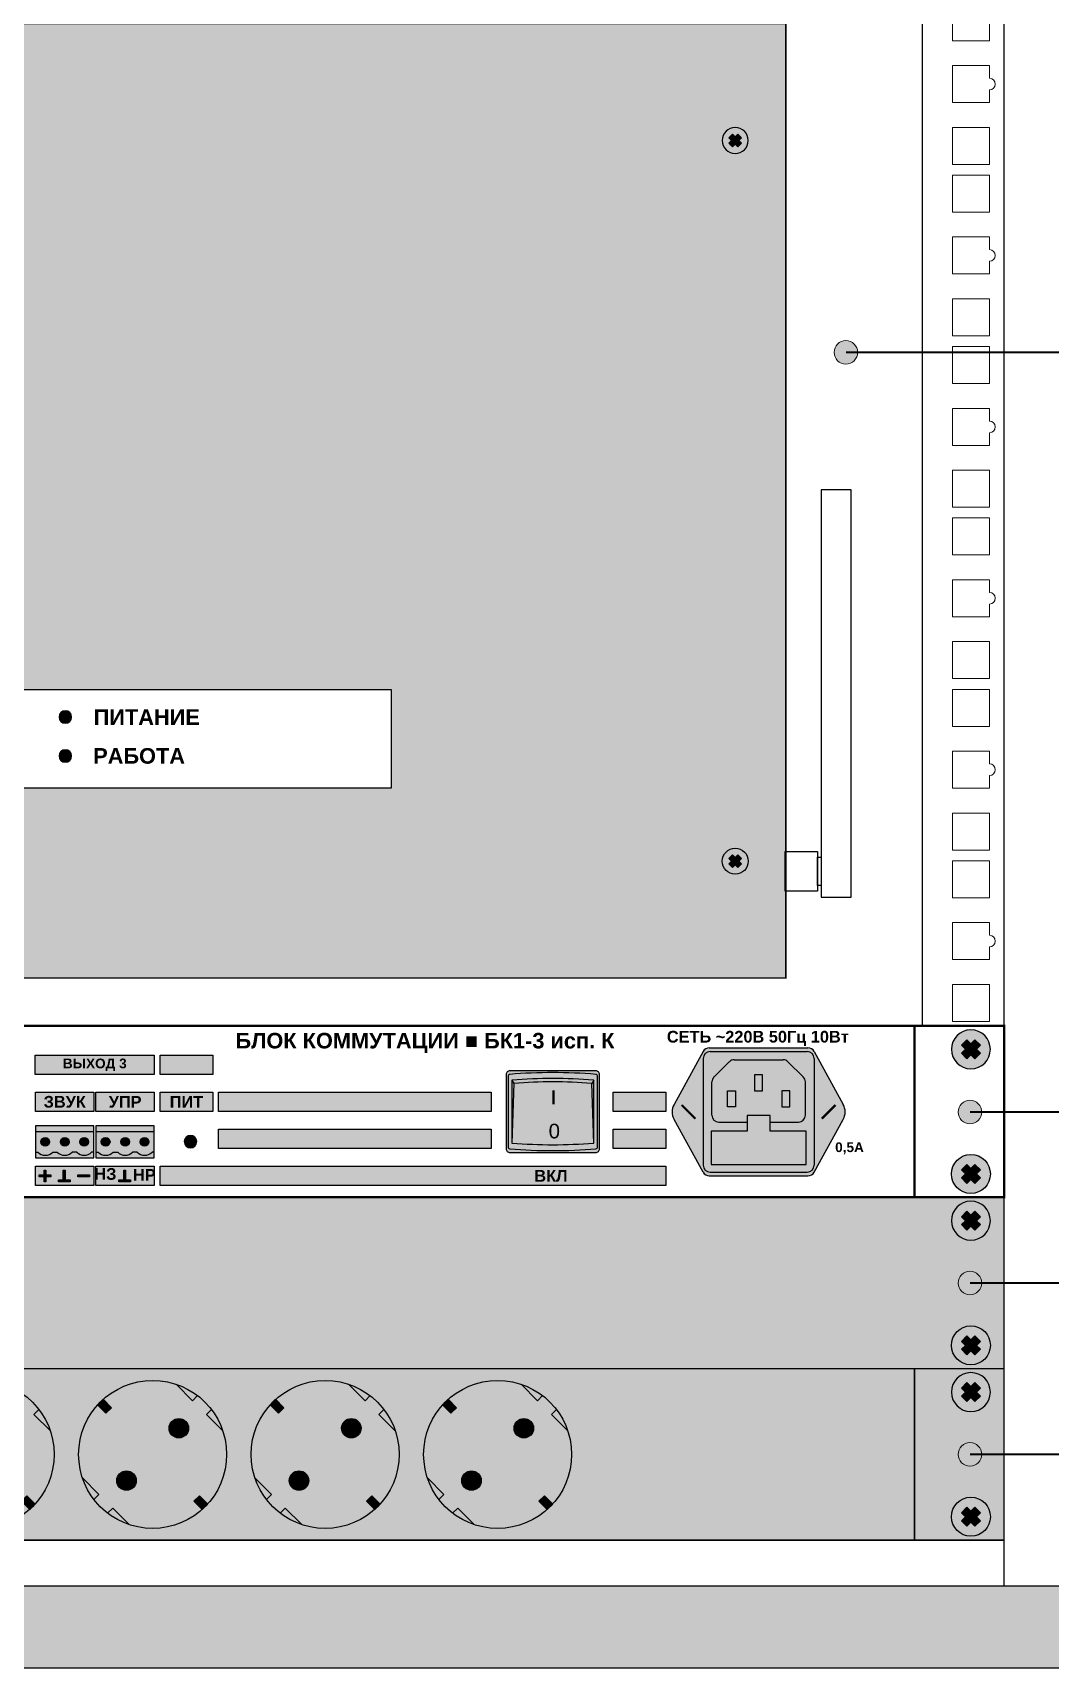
# Model space of a CAD drawing. Header units: millimetres. Extents: x -87434 to 499450, y -468665 to 122144.
# Drawn here: x 126591 to 130946, y 66302 to 73300 of the extents above; entities that cross this region are included whole.
import ezdxf

# ---------------------------------------------------------------- set-up
doc = ezdxf.new("R2010")
doc.units = ezdxf.units.MM
doc.layers.add('Выноски', color=5, linetype='Continuous', lineweight=15)
doc.layers.add('ДЕТАЛИ', color=5, linetype='Continuous')
doc.styles.add('Arial', font='arial.ttf', dxfattribs={"height": 9.8})

# ---------------------------------------------------------------- blocks, each defined once
blk = doc.blocks.new('A$C2DED7FAF')
at = {"lineweight": 25}
h = blk.add_hatch(color=251, dxfattribs=at)
h.set_gradient(color1=(139, 142, 133), color2=(120, 125, 115), tint=0.46, name='INVHEMISPHERICAL')
h.paths.add_polyline_path([(0, 765.24), (558.09, 765.24), (558.09, 0), (0, 0)])
h.paths.add_polyline_path([(21.05, 744.19), (537.04, 744.19), (537.04, 21.05), (21.05, 21.05)], flags=16)
at = {"lineweight": 30}
for points in [[(0, 765.24), (558.09, 765.24), (558.09, 0), (0, 0)], [(21.05, 744.19), (537.04, 744.19), (537.04, 21.05), (21.05, 21.05)]]:
    blk.add_lwpolyline(points, close=True, dxfattribs=at)
blk = doc.blocks.new('*U1259')
at = {"true_color": 0xc7c7c7}
h = blk.add_hatch(color=9, dxfattribs=at)
h.set_gradient(color1=(93, 101, 98), color2=(179, 179, 179), tint=0.43, name='SPHERICAL')
h.paths.add_polyline_path([(10, 5, 1), (0, 5, 1)])
h.paths.add_polyline_path([(3.98, 2.56), (2.56, 3.98), (3.59, 5), (2.56, 6.02), (3.98, 7.44), (5, 6.41), (6.02, 7.44), (7.44, 6.02), (6.41, 5), (7.44, 3.98), (6.02, 2.56), (5, 3.59)], flags=16)
h = blk.add_hatch(color=250)
h.set_gradient(color1=(39, 42, 41), color2=(103, 113, 116), tint=0.43, name='SPHERICAL')
h.paths.add_polyline_path([(5, 6.41), (3.98, 7.44), (2.56, 6.02), (3.59, 5), (2.56, 3.98), (3.98, 2.56), (5, 3.59), (6.02, 2.56), (7.44, 3.98), (6.41, 5), (7.44, 6.02), (6.02, 7.44)])
at = {"color": 49, "lineweight": 25, "true_color": 0x474747}
blk.add_lwpolyline([(6.41, 5), (7.44, 6.02), (6.02, 7.44), (5, 6.41), (3.98, 7.44), (2.56, 6.02), (3.59, 5), (2.56, 3.98), (3.98, 2.56), (5, 3.59), (6.02, 2.56), (7.44, 3.98), (6.41, 5)], dxfattribs=at)
blk.add_circle((5, 5), 5, dxfattribs=at)
blk = doc.blocks.new('*U1260')
at = {"lineweight": 25}
h = blk.add_hatch(color=251, dxfattribs=at)
h.set_gradient(color1=(102, 106, 98), color2=(120, 120, 110), rotation=90, tint=0.43)
h.paths.add_polyline_path([(0, 0), (482, 0), (482, 44), (0, 44)])
h = blk.add_hatch(color=256, dxfattribs=at)
h.dxf.hatch_style = 1
h.set_gradient(color1=(36, 35, 30), color2=(69, 67, 59), tint=1, name='CURVED')
h.paths.add_polyline_path([(229.71, 10), (231.12, 11.41), (233.24, 9.29, 0.270091), (237.14, 28.02), (232.91, 32.25), (234.21, 33.55, 0.033002), (232.56, 35.44, 0.033002), (230.67, 37.09), (229.37, 35.79), (225.14, 40.02, 0.270091), (206.41, 36.12), (208.53, 34), (207.12, 32.59), (205, 34.71, 0.270091), (201.1, 15.98), (205.33, 11.75), (204.03, 10.45, 0.033002), (205.69, 8.56, 0.033002), (207.57, 6.91), (208.87, 8.21), (213.1, 3.98, 0.270091), (231.83, 7.88)])
h.paths.add_polyline_path([(210.64, 13.51, -1), (214.17, 17.05, -1)], flags=16)
h.paths.add_polyline_path([(224.07, 26.95, -1), (227.61, 30.49, -1)], flags=16)
h = blk.add_hatch(color=256, dxfattribs=at)
h.dxf.hatch_style = 1
h.set_gradient(color1=(36, 35, 30), color2=(69, 67, 59), tint=1, name='CURVED')
h.paths.add_polyline_path([(274, 10), (275.41, 11.41), (277.53, 9.29, 0.270091), (281.43, 28.02), (277.2, 32.25), (278.5, 33.55, 0.033002), (276.85, 35.44, 0.033002), (274.96, 37.09), (273.66, 35.79), (269.43, 40.02, 0.270091), (250.7, 36.12), (252.82, 34), (251.41, 32.59), (249.29, 34.71, 0.270091), (245.39, 15.98), (249.62, 11.75), (248.32, 10.45, 0.033002), (249.98, 8.56, 0.033002), (251.86, 6.91), (253.16, 8.21), (257.39, 3.98, 0.270091), (276.12, 7.88)])
h.paths.add_polyline_path([(254.93, 13.51, -1), (258.46, 17.05, -1)], flags=16)
h.paths.add_polyline_path([(268.36, 26.95, -1), (271.9, 30.49, -1)], flags=16)
h = blk.add_hatch(color=256, dxfattribs=at)
h.dxf.hatch_style = 1
h.set_gradient(color1=(63, 62, 54), color2=(138, 134, 117), rotation=270, tint=1, name='CURVED')
h.paths.add_polyline_path([(273.66, 35.79), (274.96, 37.09, 0.082938), (269.43, 40.02)])
h = blk.add_hatch(color=256, dxfattribs=at)
h.dxf.hatch_style = 1
h.set_gradient(color1=(36, 35, 30), color2=(69, 67, 59), tint=1, name='CURVED')
h.paths.add_polyline_path([(318.29, 10), (319.7, 11.41), (321.82, 9.29, 0.270091), (325.72, 28.02), (321.49, 32.25), (322.79, 33.55, 0.033002), (321.14, 35.44, 0.033002), (319.25, 37.09), (317.95, 35.79), (313.72, 40.02, 0.270091), (294.99, 36.12), (297.11, 34), (295.7, 32.59), (293.58, 34.71, 0.270091), (289.68, 15.98), (293.91, 11.75), (292.62, 10.45, 0.033002), (294.27, 8.56, 0.033002), (296.15, 6.91), (297.45, 8.21), (301.68, 3.98, 0.270091), (320.41, 7.88)])
h.paths.add_polyline_path([(299.22, 13.51, -1), (302.75, 17.05, -1)], flags=16)
h.paths.add_polyline_path([(312.65, 26.95, -1), (316.19, 30.49, -1)], flags=16)
h = blk.add_hatch(color=256, dxfattribs=at)
h.dxf.hatch_style = 1
h.set_gradient(color1=(63, 62, 54), color2=(138, 134, 117), rotation=270, tint=1, name='CURVED')
h.paths.add_polyline_path([(317.95, 35.79), (319.25, 37.09, 0.082938), (313.72, 40.02)])
h = blk.add_hatch(color=256, dxfattribs=at)
h.dxf.hatch_style = 1
h.set_gradient(color1=(36, 35, 30), color2=(69, 67, 59), tint=1, name='CURVED')
h.paths.add_polyline_path([(362.58, 10), (363.99, 11.41), (366.11, 9.29, 0.270091), (370.01, 28.02), (365.78, 32.25), (367.08, 33.55, 0.033002), (365.43, 35.44, 0.033002), (363.54, 37.09), (362.24, 35.79), (358.01, 40.02, 0.270091), (339.28, 36.12), (341.4, 34), (339.99, 32.59), (337.87, 34.71, 0.270091), (333.97, 15.98), (338.2, 11.75), (336.91, 10.45, 0.033002), (338.56, 8.56, 0.033002), (340.44, 6.91), (341.74, 8.21), (345.97, 3.98, 0.270091), (364.7, 7.88)])
h.paths.add_polyline_path([(343.51, 13.51, -1), (347.04, 17.05, -1)], flags=16)
h.paths.add_polyline_path([(356.94, 26.95, -1), (360.48, 30.49, -1)], flags=16)
h = blk.add_hatch(color=256, dxfattribs=at)
h.dxf.hatch_style = 1
h.set_gradient(color1=(63, 62, 54), color2=(138, 134, 117), rotation=270, tint=1, name='CURVED')
h.paths.add_polyline_path([(362.24, 35.79), (363.54, 37.09, 0.082938), (358.01, 40.02)])
h = blk.add_hatch(color=254)
h.set_gradient(color1=(226, 228, 228), color2=(37, 39, 39), rotation=90, tint=0.65, name='INVCYLINDER')
h.paths.add_polyline_path([(251.41, 32.59), (252.82, 34), (250.68, 36.14), (249.27, 34.73)])
h = blk.add_hatch(color=254)
h.set_gradient(color1=(226, 228, 228), color2=(37, 39, 39), rotation=90, tint=0.65, name='INVCYLINDER')
h.paths.add_polyline_path([(295.7, 32.59), (297.11, 34), (294.97, 36.14), (293.56, 34.73)])
h = blk.add_hatch(color=254)
h.set_gradient(color1=(226, 228, 228), color2=(37, 39, 39), rotation=90, tint=0.65, name='INVCYLINDER')
h.paths.add_polyline_path([(339.99, 32.59), (341.4, 34), (339.26, 36.14), (337.85, 34.73)])
h = blk.add_hatch(color=256, dxfattribs=at)
h.dxf.hatch_style = 1
h.set_gradient(color1=(63, 62, 54), color2=(138, 134, 117), rotation=270, tint=1, name='CURVED')
h.paths.add_polyline_path([(234.21, 33.55), (232.91, 32.25), (237.14, 28.02, 0.082938)])
h = blk.add_hatch(color=256, dxfattribs=at)
h.dxf.hatch_style = 1
h.set_gradient(color1=(10, 11, 11), color2=(0, 0, 0), tint=1, name='INVSPHERICAL')
h.paths.add_polyline_path([(267.63, 28.72, 1), (272.63, 28.72, 1)])
h = blk.add_hatch(color=256, dxfattribs=at)
h.dxf.hatch_style = 1
h.set_gradient(color1=(63, 62, 54), color2=(138, 134, 117), rotation=270, tint=1, name='CURVED')
h.paths.add_polyline_path([(278.5, 33.55), (277.2, 32.25), (281.43, 28.02, 0.082938)])
h = blk.add_hatch(color=256, dxfattribs=at)
h.dxf.hatch_style = 1
h.set_gradient(color1=(10, 11, 11), color2=(0, 0, 0), tint=1, name='INVSPHERICAL')
h.paths.add_polyline_path([(311.92, 28.72, 1), (316.92, 28.72, 1)])
h = blk.add_hatch(color=256, dxfattribs=at)
h.dxf.hatch_style = 1
h.set_gradient(color1=(63, 62, 54), color2=(138, 134, 117), rotation=270, tint=1, name='CURVED')
h.paths.add_polyline_path([(322.79, 33.55), (321.49, 32.25), (325.72, 28.02, 0.082938)])
h = blk.add_hatch(color=256, dxfattribs=at)
h.dxf.hatch_style = 1
h.set_gradient(color1=(10, 11, 11), color2=(0, 0, 0), tint=1, name='INVSPHERICAL')
h.paths.add_polyline_path([(356.21, 28.72, 1), (361.21, 28.72, 1)])
h = blk.add_hatch(color=256, dxfattribs=at)
h.dxf.hatch_style = 1
h.set_gradient(color1=(63, 62, 54), color2=(138, 134, 117), rotation=270, tint=1, name='CURVED')
h.paths.add_polyline_path([(367.08, 33.55), (365.78, 32.25), (370.01, 28.02, 0.082938)])
h = blk.add_hatch(color=256, dxfattribs=at)
h.dxf.hatch_style = 1
h.set_gradient(color1=(10, 11, 11), color2=(0, 0, 0), tint=1, name='INVSPHERICAL')
h.paths.add_polyline_path([(259.19, 15.28, 1), (254.19, 15.28, 1)])
h = blk.add_hatch(color=256, dxfattribs=at)
h.dxf.hatch_style = 1
h.set_gradient(color1=(10, 11, 11), color2=(0, 0, 0), tint=1, name='INVSPHERICAL')
h.paths.add_polyline_path([(303.48, 15.28, 1), (298.48, 15.28, 1)])
h = blk.add_hatch(color=256, dxfattribs=at)
h.dxf.hatch_style = 1
h.set_gradient(color1=(10, 11, 11), color2=(0, 0, 0), tint=1, name='INVSPHERICAL')
h.paths.add_polyline_path([(347.77, 15.28, 1), (342.77, 15.28, 1)])
h = blk.add_hatch(color=256, dxfattribs=at)
h.dxf.hatch_style = 1
h.set_gradient(color1=(63, 62, 54), color2=(138, 134, 117), rotation=90, tint=1, name='CURVED')
h.paths.add_polyline_path([(245.39, 15.98, 0.082938), (248.32, 10.45), (249.62, 11.75)])
h = blk.add_hatch(color=256, dxfattribs=at)
h.dxf.hatch_style = 1
h.set_gradient(color1=(63, 62, 54), color2=(138, 134, 117), rotation=90, tint=1, name='CURVED')
h.paths.add_polyline_path([(289.68, 15.98, 0.082938), (292.62, 10.45), (293.91, 11.75)])
h = blk.add_hatch(color=256, dxfattribs=at)
h.dxf.hatch_style = 1
h.set_gradient(color1=(63, 62, 54), color2=(138, 134, 117), rotation=90, tint=1, name='CURVED')
h.paths.add_polyline_path([(333.97, 15.98, 0.082938), (336.91, 10.45), (338.2, 11.75)])
h = blk.add_hatch(color=254)
h.set_gradient(color1=(226, 228, 228), color2=(37, 39, 39), rotation=90, tint=0.65, name='INVCYLINDER')
h.paths.add_polyline_path([(231.85, 7.86), (233.26, 9.27), (231.12, 11.41), (229.71, 10)])
h = blk.add_hatch(color=254)
h.set_gradient(color1=(226, 228, 228), color2=(37, 39, 39), rotation=90, tint=0.65, name='INVCYLINDER')
h.paths.add_polyline_path([(276.14, 7.86), (277.55, 9.27), (275.41, 11.41), (274, 10)])
h = blk.add_hatch(color=254)
h.set_gradient(color1=(226, 228, 228), color2=(37, 39, 39), rotation=90, tint=0.65, name='INVCYLINDER')
h.paths.add_polyline_path([(320.43, 7.86), (321.84, 9.27), (319.7, 11.41), (318.29, 10)])
h = blk.add_hatch(color=254)
h.set_gradient(color1=(226, 228, 228), color2=(37, 39, 39), rotation=90, tint=0.65, name='INVCYLINDER')
h.paths.add_polyline_path([(364.72, 7.86), (366.13, 9.27), (363.99, 11.41), (362.58, 10)])
h = blk.add_hatch(color=256, dxfattribs=at)
h.dxf.hatch_style = 1
h.set_gradient(color1=(63, 62, 54), color2=(138, 134, 117), rotation=90, tint=1, name='CURVED')
h.paths.add_polyline_path([(253.16, 8.21), (251.86, 6.91, 0.082938), (257.39, 3.98)])
h = blk.add_hatch(color=256, dxfattribs=at)
h.dxf.hatch_style = 1
h.set_gradient(color1=(63, 62, 54), color2=(138, 134, 117), rotation=90, tint=1, name='CURVED')
h.paths.add_polyline_path([(297.45, 8.21), (296.15, 6.91, 0.082938), (301.68, 3.98)])
h = blk.add_hatch(color=256, dxfattribs=at)
h.dxf.hatch_style = 1
h.set_gradient(color1=(63, 62, 54), color2=(138, 134, 117), rotation=90, tint=1, name='CURVED')
h.paths.add_polyline_path([(341.74, 8.21), (340.44, 6.91, 0.082938), (345.97, 3.98)])
for p, q in [((273.66, 35.79), (269.43, 40.02)), ((317.95, 35.79), (313.72, 40.02)), ((362.24, 35.79), (358.01, 40.02)), ((274.96, 37.09), (273.66, 35.79)), ((319.25, 37.09), (317.95, 35.79)), ((363.54, 37.09), (362.24, 35.79)), ((234.21, 33.55), (232.91, 32.25)), ((237.14, 28.02), (232.91, 32.25)), ((278.5, 33.55), (277.2, 32.25)), ((281.43, 28.02), (277.2, 32.25)), ((322.79, 33.55), (321.49, 32.25)), ((325.72, 28.02), (321.49, 32.25)), ((367.08, 33.55), (365.78, 32.25)), ((370.01, 28.02), (365.78, 32.25)), ((249.62, 11.75), (245.39, 15.98)), ((293.91, 11.75), (289.68, 15.98)), ((338.2, 11.75), (333.97, 15.98)), ((248.32, 10.45), (249.62, 11.75)), ((292.62, 10.45), (293.91, 11.75)), ((336.91, 10.45), (338.2, 11.75)), ((251.86, 6.91), (253.16, 8.21)), ((257.39, 3.98), (253.16, 8.21)), ((296.15, 6.91), (297.45, 8.21)), ((301.68, 3.98), (297.45, 8.21)), ((340.44, 6.91), (341.74, 8.21)), ((345.97, 3.98), (341.74, 8.21))]:
    blk.add_line(p, q)
at = {"const_width": 0.4}
blk.add_lwpolyline([(0, 0), (482, 0), (482, 44), (0, 44)], close=True, dxfattribs=at)
blk.add_lwpolyline([(459, 0), (459, 44)], dxfattribs=at)
at = {"lineweight": 25}
for points in [[(249.27, 34.73), (250.68, 36.14), (252.82, 34), (251.41, 32.59)], [(293.56, 34.73), (294.97, 36.14), (297.11, 34), (295.7, 32.59)], [(337.85, 34.73), (339.26, 36.14), (341.4, 34), (339.99, 32.59)], [(231.85, 7.86), (233.26, 9.27), (231.12, 11.41), (229.71, 10)], [(276.14, 7.86), (277.55, 9.27), (275.41, 11.41), (274, 10)], [(320.43, 7.86), (321.84, 9.27), (319.7, 11.41), (318.29, 10)], [(364.72, 7.86), (366.13, 9.27), (363.99, 11.41), (362.58, 10)]]:
    blk.add_lwpolyline(points, close=True, dxfattribs=at)
for centre, radius in [((219.12, 22), 19), ((263.41, 22), 19), ((307.7, 22), 19), ((351.99, 22), 19), ((270.13, 28.72), 2.5), ((314.42, 28.72), 2.5), ((358.71, 28.72), 2.5), ((256.69, 15.28), 2.5), ((300.98, 15.28), 2.5), ((345.27, 15.28), 2.5)]:
    blk.add_circle(centre, radius)
at = {"lineweight": 25, "xscale": -1}
blk.add_blockref('*U1259', (478.5, 33), dxfattribs=at)
at = {"lineweight": 25, "rotation": 180}
blk.add_blockref('*U1259', (478.5, 11), dxfattribs=at)
blk = doc.blocks.new('*U1261')
blk.add_blockref('*U1260', (0, 0))
blk = doc.blocks.new('*U1263')
h = blk.add_hatch(color=92)
h.set_gradient(color1=(4, 220, 8), color2=(3, 135, 5), rotation=90, one_color=1, tint=0.27, name='INVSPHERICAL')
h.paths.add_polyline_path([(3.2, 1.6, 1), (0, 1.6, 1)])
at = {"color": 92}
blk.add_circle((1.6, 1.6), 1.6, dxfattribs=at)
blk = doc.blocks.new('*U1262')
at = {"true_color": 0xc7c7c7}
h = blk.add_hatch(color=9, dxfattribs=at)
h.set_gradient(color1=(93, 101, 98), color2=(179, 179, 179), tint=0.43, name='SPHERICAL')
h.paths.add_polyline_path([(10, 5, 1), (0, 5, 1)])
h.paths.add_polyline_path([(3.98, 2.56), (2.56, 3.98), (3.59, 5), (2.56, 6.02), (3.98, 7.44), (5, 6.41), (6.02, 7.44), (7.44, 6.02), (6.41, 5), (7.44, 3.98), (6.02, 2.56), (5, 3.59)], flags=16)
h = blk.add_hatch(color=250)
h.set_gradient(color1=(39, 42, 41), color2=(103, 113, 116), tint=0.43, name='SPHERICAL')
h.paths.add_polyline_path([(5, 6.41), (3.98, 7.44), (2.56, 6.02), (3.59, 5), (2.56, 3.98), (3.98, 2.56), (5, 3.59), (6.02, 2.56), (7.44, 3.98), (6.41, 5), (7.44, 6.02), (6.02, 7.44)])
at = {"color": 49, "lineweight": 25, "true_color": 0x474747}
blk.add_lwpolyline([(6.41, 5), (7.44, 6.02), (6.02, 7.44), (5, 6.41), (3.98, 7.44), (2.56, 6.02), (3.59, 5), (2.56, 3.98), (3.98, 2.56), (5, 3.59), (6.02, 2.56), (7.44, 3.98), (6.41, 5)], dxfattribs=at)
blk.add_circle((5, 5), 5, dxfattribs=at)
blk = doc.blocks.new('*U1265')
at = {"true_color": 0x4f4f4f}
h = blk.add_hatch(color=251, dxfattribs=at)
h.dxf.hatch_style = 1
h.paths.add_polyline_path([(14.24, 31.94, 0.27347), (12.67, 32.87), (-12.67, 32.87, 0.27347), (-14.24, 31.94), (-21.71, 18.36, 0.256953), (-21.71, 14.51), (-14.24, 0.93, 0.27347), (-12.67, 0), (12.67, 0, 0.27347), (14.24, 0.93), (21.71, 14.51, 0.256953), (21.71, 18.36)])
h.paths.add_polyline_path([(14.25, 2.75, -0.414214), (12.45, 0.95), (-12.45, 0.95, -0.414214), (-14.25, 2.75), (-14.25, 30.12, -0.414214), (-12.45, 31.92), (12.45, 31.92, -0.414214), (14.25, 30.12)], flags=16)
h.paths.add_polyline_path([(12, 15.6, -0.414214), (10.2, 13.8), (2.95, 13.8), (2.95, 11.52), (12.21, 11.52), (12.21, 2.93), (-12.21, 2.93), (-12.21, 11.52), (-2.95, 11.52), (-2.95, 13.8), (-10.2, 13.8, -0.414214), (-12, 15.6), (-12, 24.12, -0.200841), (-11.46, 25.4), (-7.53, 29.28, -0.196985), (-6.26, 29.8), (6.26, 29.8, -0.196985), (7.53, 29.28), (11.46, 25.4, -0.200841), (12, 24.12)], flags=0)
h.paths.add_polyline_path([(8.03, 21.86), (8.03, 17.74), (5.97, 17.74), (5.97, 21.86)], flags=0)
h.paths.add_polyline_path([(1.03, 21.86), (-1.03, 21.86), (-1.03, 25.98), (1.03, 25.98)], flags=0)
h.paths.add_polyline_path([(-5.97, 21.86), (-5.97, 17.74), (-8.03, 17.74), (-8.03, 21.86)], flags=0)
at = {"true_color": 0x8c8c8c}
h = blk.add_hatch(color=252, dxfattribs=at)
h.dxf.hatch_style = 1
h.paths.add_polyline_path([(14.25, 30.12, 0.414214), (12.45, 31.92), (-12.45, 31.92, 0.414214), (-14.25, 30.12), (-14.25, 2.75, 0.414214), (-12.45, 0.95), (12.45, 0.95, 0.414214), (14.25, 2.75)])
h.paths.add_polyline_path([(12, 15.6, -0.414214), (10.2, 13.8), (2.95, 13.8), (2.95, 11.52), (12.21, 11.52), (12.21, 2.93), (-12.21, 2.93), (-12.21, 11.52), (-2.95, 11.52), (-2.95, 13.8), (-10.2, 13.8, -0.414214), (-12, 15.6), (-12, 24.12, -0.200841), (-11.46, 25.4), (-7.53, 29.28, -0.196985), (-6.26, 29.8), (6.26, 29.8, -0.196985), (7.53, 29.28), (11.46, 25.4, -0.200841), (12, 24.12)], flags=16)
h.paths.add_polyline_path([(8.03, 17.74), (5.97, 17.74), (5.97, 21.86), (8.03, 21.86)], flags=0)
h.paths.add_polyline_path([(1.03, 21.86), (-1.03, 21.86), (-1.03, 25.98), (1.03, 25.98)], flags=0)
h.paths.add_polyline_path([(-5.97, 17.74), (-8.03, 17.74), (-8.03, 21.86), (-5.97, 21.86)], flags=0)
at = {"true_color": 0x313535}
h = blk.add_hatch(color=250, dxfattribs=at)
h.dxf.hatch_style = 1
h.paths.add_polyline_path([(10.2, 13.8, 0.414214), (12, 15.6), (12, 24.12, 0.200841), (11.46, 25.4), (7.53, 29.28, 0.196985), (6.26, 29.8), (-6.26, 29.8, 0.196985), (-7.53, 29.28), (-11.46, 25.4, 0.200841), (-12, 24.12), (-12, 15.6, 0.414214), (-10.2, 13.8), (-2.95, 13.8), (-2.95, 15.54), (2.95, 15.54), (2.95, 13.8)])
h.paths.add_polyline_path([(8.03, 17.74), (5.97, 17.74), (5.97, 21.86), (8.03, 21.86)], flags=16)
h.paths.add_polyline_path([(1.03, 21.86), (-1.03, 21.86), (-1.03, 25.98), (1.03, 25.98)], flags=16)
h.paths.add_polyline_path([(-5.97, 17.74), (-8.03, 17.74), (-8.03, 21.86), (-5.97, 21.86)], flags=16)
h.paths.add_polyline_path([(2.95, 11.52), (2.95, 15.54), (-2.95, 15.54), (-2.95, 11.52), (-12.21, 11.52), (-12.21, 2.93), (12.21, 2.93), (12.21, 11.52)])
h = blk.add_hatch(color=254)
h.dxf.hatch_style = 1
h.paths.add_polyline_path([(8.03, 21.86), (5.97, 21.86), (5.97, 17.74), (8.03, 17.74)])
h.paths.add_polyline_path([(1.03, 25.98), (-1.03, 25.98), (-1.03, 21.86), (1.03, 21.86)])
h.paths.add_polyline_path([(-8.03, 21.86), (-5.97, 21.86), (-5.97, 17.74), (-8.03, 17.74)])
h = blk.add_hatch(color=149)
h.set_gradient(color1=(62, 68, 70), color2=(103, 113, 116), one_color=1, tint=0.43, name='SPHERICAL')
h.paths.add_polyline_path([(-19.55, 18.4), (-16.04, 14.89, 0.168383), (-15.5, 16.43, 0.626277)])
h.paths.add_polyline_path([(-19.96, 17.98, 0.168383), (-20.5, 16.43, 0.626277), (-16.45, 14.47)])
h = blk.add_hatch(color=149)
h.set_gradient(color1=(62, 68, 70), color2=(125, 136, 140), rotation=135, one_color=1, tint=0.52, name='INVHEMISPHERICAL')
h.paths.add_polyline_path([(-19.55, 18.4, 0.059132), (-19.96, 17.98), (-16.45, 14.47, 0.059132), (-16.04, 14.89)])
h = blk.add_hatch(color=149)
h.set_gradient(color1=(62, 68, 70), color2=(103, 113, 116), one_color=1, tint=0.43, name='SPHERICAL')
h.paths.add_polyline_path([(19.55, 18.4), (16.04, 14.89, -0.168383), (15.5, 16.43, -0.626277)])
h.paths.add_polyline_path([(19.96, 17.98, -0.168383), (20.5, 16.43, -0.626277), (16.45, 14.47)])
h = blk.add_hatch(color=149)
h.set_gradient(color1=(62, 68, 70), color2=(125, 136, 140), rotation=135, one_color=1, tint=0.52, name='INVHEMISPHERICAL')
h.paths.add_polyline_path([(19.55, 18.4, -0.059132), (19.96, 17.98), (16.45, 14.47, -0.059132), (16.04, 14.89)])
for p, q in [((-14.24, 31.94), (-21.71, 18.36)), ((-14.25, 30.12), (-14.25, 2.75)), ((-12.67, 32.87), (12.67, 32.87)), ((-12.45, 31.92), (12.45, 31.92)), ((-6.26, 29.8), (6.26, 29.8)), ((14.24, 31.94), (21.71, 18.36)), ((14.25, 30.12), (14.25, 2.75)), ((-7.53, 29.28), (-11.46, 25.4)), ((7.53, 29.28), (11.46, 25.4)), ((-12, 15.6), (-12, 24.12)), ((12, 15.6), (12, 24.12)), ((-14.24, 0.93), (-21.71, 14.51)), ((-10.2, 13.8), (-2.95, 13.8)), ((2.95, 13.8), (10.2, 13.8)), ((14.24, 0.93), (21.71, 14.51)), ((-12.67, 0), (12.67, 0)), ((-12.45, 0.95), (12.45, 0.95))]:
    blk.add_line(p, q)
for points in [[(1.03, 25.98), (-1.03, 25.98), (-1.03, 21.86), (1.03, 21.86)], [(-8.03, 21.86), (-5.97, 21.86), (-5.97, 17.74), (-8.03, 17.74)], [(8.03, 21.86), (5.97, 21.86), (5.97, 17.74), (8.03, 17.74)]]:
    blk.add_lwpolyline(points, close=True)
at = {"color": 250, "true_color": 0x313535}
blk.add_lwpolyline([(-12.21, 11.52), (-12.21, 2.93), (12.21, 2.93), (12.21, 11.52), (2.95, 11.52), (2.95, 15.54), (-2.95, 15.54), (-2.95, 11.52), (-12.21, 11.52)], dxfattribs=at)
for centre, radius, start, end in [((-12.45, 30.12), 1.8, 90, 180), ((-12.67, 31.07), 1.8, 90, 151.1788), ((-6.26, 28), 1.8, 90, 134.575), ((6.26, 28), 1.8, 45.425, 90), ((12.45, 30.12), 1.8, 0, 90), ((12.67, 31.07), 1.8, 28.8212, 90), ((-10.2, 24.12), 1.8, 134.575, 180), ((10.2, 24.12), 1.8, 0, 45.425), ((-18.21, 16.43), 4, 151.1788, 208.8212), ((18.21, 16.43), 4, 331.1788, 28.8212), ((-10.2, 15.6), 1.8, 180, 270), ((10.2, 15.6), 1.8, 270, 0), ((-12.45, 2.75), 1.8, 180, 270), ((-12.67, 1.8), 1.8, 208.8212, 270), ((12.45, 2.75), 1.8, 270, 0), ((12.67, 1.8), 1.8, 270, 331.1788)]:
    blk.add_arc(centre, radius, start, end)
blk = doc.blocks.new('*U1266')
h = blk.add_hatch(color=256)
h.dxf.hatch_style = 1
h.set_gradient(color1=(51, 51, 51), color2=(125, 125, 125), rotation=270, one_color=1, tint=0.49, name='INVSPHERICAL')
h.paths.add_polyline_path([(-11, 21, 0.414214), (-12, 20), (-12, 1, 0.414214), (-11, 0), (11, 0, 0.414214), (12, 1), (12, 20, 0.414214), (11, 21)])
h.paths.add_polyline_path([(11.04, 20.04, -0.389909), (11.5, 19.54), (11.5, 1.46, -0.389909), (11.04, 0.96, -0.041868), (-11.04, 0.96, -0.389909), (-11.5, 1.46), (-11.5, 19.54, -0.389909), (-11.04, 20.04, -0.041868)], flags=16)
h.paths.add_polyline_path([(10.5, 18.57), (10.5, 2.43, -0.040663), (-10.5, 2.43), (-10.5, 18.57, -0.040663)], flags=0)
h = blk.add_hatch(color=256)
h.dxf.hatch_style = 1
h.set_gradient(color1=(51, 51, 51), color2=(59, 59, 59), rotation=270, one_color=1, tint=0.23, name='INVSPHERICAL')
h.paths.add_polyline_path([(-11.04, 20.04, 0.389909), (-11.5, 19.54), (-11.5, 1.46, 0.389909), (-11.04, 0.96, 0.041868), (11.04, 0.96, 0.389909), (11.5, 1.46), (11.5, 19.54, 0.389909), (11.04, 20.04, 0.041868)])
h.paths.add_polyline_path([(10.5, 18.57), (10.5, 2.43, -0.040663), (-10.5, 2.43), (-10.5, 18.57, -0.040663)], flags=16)
h = blk.add_hatch(color=256)
h.dxf.hatch_style = 1
h.set_gradient(color1=(51, 51, 51), color2=(179, 179, 179), one_color=1, tint=0.71, name='INVHEMISPHERICAL')
h.paths.add_polyline_path([(-10.5, 18.57), (-9.98, 17.75, -0.040663), (9.98, 17.75), (10.5, 18.57, 0.040663)])
h = blk.add_hatch(color=256)
h.dxf.hatch_style = 1
h.set_gradient(color1=(51, 51, 51), color2=(179, 179, 179), rotation=270, one_color=1, tint=0.71, name='HEMISPHERICAL')
h.paths.add_polyline_path([(-9.98, 17.75), (-10.5, 18.57), (-10.5, 2.43)])
h = blk.add_hatch(color=256)
h.dxf.hatch_style = 1
h.set_gradient(color1=(51, 51, 51), color2=(102, 102, 102), one_color=1, tint=0.41, name='HEMISPHERICAL')
h.paths.add_polyline_path([(-9.98, 17.75), (-10.5, 2.43, 0.040663), (10.5, 2.43), (9.98, 17.75, 0.040663)])
h = blk.add_hatch(color=256)
h.dxf.hatch_style = 1
h.set_gradient(color1=(51, 51, 51), color2=(179, 179, 179), rotation=90, one_color=1, tint=0.71, name='HEMISPHERICAL')
h.paths.add_polyline_path([(10.5, 2.43), (10.5, 18.57), (9.98, 17.75)])
at = {"color": 251}
for p, q in [((-11.5, 19.54), (-11.5, 1.46)), ((11.5, 1.46), (11.5, 19.54))]:
    blk.add_line(p, q, dxfattribs=at)
for p, q in [((-10.5, 18.57), (-9.98, 17.75)), ((-9.98, 17.75), (-10.5, 2.43)), ((10.5, 18.57), (9.98, 17.75)), ((10.5, 2.43), (9.98, 17.75))]:
    blk.add_line(p, q)
blk.add_lwpolyline([(-11, 0), (11, 0, 0.414214), (12, 1), (12, 20, 0.414214), (11, 21), (-11, 21, 0.414214), (-12, 20), (-12, 1, 0.414214)], format="xyb", close=True, dxfattribs=at)
for points in [[(-10.5, 18.57), (-10.5, 2.43)], [(10.5, 2.43), (10.5, 18.57)]]:
    blk.add_lwpolyline(points, dxfattribs=at)
at = {"color": 251, "lineweight": 25}
for centre, radius, start, end in [((-11, 19.54), 0.5, 94.7949, 180), ((0, -111.59), 132.1, 85.2051, 94.7949), ((0, -110.32), 129.32, 85.3429, 94.6571), ((0, -104.71), 122.86, 85.3429, 94.6571), ((11, 19.54), 0.5, 0, 85.2051), ((-11, 1.46), 0.5, 180, 265.2051), ((0, 132.59), 132.1, 265.2051, 274.7949), ((0, 131.32), 129.32, 265.3429, 274.6571), ((11, 1.46), 0.5, 274.7949, 0)]:
    blk.add_arc(centre, radius, start, end, dxfattribs=at)
at = {"layer": 'ДЕТАЛИ', "color": 254, "style": 'Arial'}
for s, height, p in [('ı', 4.69, (-0.73, 12.37)), ('0', 3.75, (-1.08, 3.63))]:
    blk.add_text(s, height=height, dxfattribs=at).set_placement(p)
blk = doc.blocks.new('*U1267')
at = {"lineweight": 25}
h = blk.add_hatch(color=256, dxfattribs=at)
h.dxf.hatch_style = 1
h.set_gradient(color1=(117, 136, 73), color2=(140, 162, 87), one_color=1, tint=0.49, name='INVCURVED')
h.paths.add_polyline_path([(15, 6.7), (15, 8.2), (0, 8.2), (0, 6.7)])
h = blk.add_hatch(color=256, dxfattribs=at)
h.dxf.hatch_style = 1
h.set_gradient(color1=(51, 59, 33), color2=(94, 109, 60), rotation=90, tint=0.33, name='CYLINDER')
h.paths.add_polyline_path([(10.59, 1.5, 0.440093), (14.41, 1.5), (15, 1.5), (15, 6.7), (0, 6.7), (0, 1.5), (0.59, 1.5, 0.440093), (4.41, 1.5), (5.59, 1.5, 0.440093), (9.41, 1.5)])
h.paths.add_polyline_path([(6.38, 4.1, -1), (8.63, 4.1, -1)], flags=16)
h.paths.add_polyline_path([(11.37, 4.1, -1), (13.62, 4.1, -1)], flags=16)
h.paths.add_polyline_path([(8, 3.6), (7, 3.6), (7, 4.6), (8, 4.6)], flags=0)
h.paths.add_polyline_path([(12, 3.6), (12, 4.6), (13, 4.6), (13, 3.6)], flags=0)
h.paths.add_polyline_path([(1.38, 4.1, -1), (3.62, 4.1, -1)], flags=16)
h.paths.add_polyline_path([(3, 3.6), (2, 3.6), (2, 4.6), (3, 4.6)], flags=0)
h = blk.add_hatch(color=256, dxfattribs=at)
h.dxf.hatch_style = 1
h.set_gradient(color1=(146, 168, 93), color2=(80, 93, 50), one_color=1, tint=0.29, name='SPHERICAL')
h.paths.add_polyline_path([(3.62, 4.1, 1), (1.38, 4.1, 1)])
h.paths.add_polyline_path([(3, 3.6), (2, 3.6), (2, 4.6), (3, 4.6)], flags=16)
h = blk.add_hatch(color=256)
h.dxf.hatch_style = 1
h.paths.add_polyline_path([(3, 4.6), (2, 4.6), (2, 3.6), (3, 3.6)])
h = blk.add_hatch(color=256, dxfattribs=at)
h.dxf.hatch_style = 1
h.set_gradient(color1=(146, 168, 93), color2=(80, 93, 50), one_color=1, tint=0.29, name='SPHERICAL')
h.paths.add_polyline_path([(8.63, 4.1, 1), (6.38, 4.1, 1)])
h.paths.add_polyline_path([(7, 4.6), (8, 4.6), (8, 3.6), (7, 3.6)], flags=16)
h = blk.add_hatch(color=256)
h.dxf.hatch_style = 1
h.paths.add_polyline_path([(8, 4.6), (7, 4.6), (7, 3.6), (8, 3.6)])
h = blk.add_hatch(color=256, dxfattribs=at)
h.dxf.hatch_style = 1
h.set_gradient(color1=(146, 168, 93), color2=(80, 93, 50), one_color=1, tint=0.29, name='SPHERICAL')
h.paths.add_polyline_path([(13.62, 4.1, 1), (11.37, 4.1, 1)])
h.paths.add_polyline_path([(13, 4.6), (12, 4.6), (12, 3.6), (13, 3.6)], flags=16)
h = blk.add_hatch(color=256)
h.dxf.hatch_style = 1
h.paths.add_polyline_path([(13, 4.6), (12, 4.6), (12, 3.6), (13, 3.6)])
h = blk.add_hatch(color=256, dxfattribs=at)
h.dxf.hatch_style = 1
h.set_gradient(color1=(117, 136, 73), color2=(140, 162, 87), one_color=1, tint=0.49, name='INVCURVED')
h.paths.add_polyline_path([(15, 0), (15, 1.5), (14.41, 1.5, -0.440093), (10.59, 1.5), (9.41, 1.5, -0.440093), (5.59, 1.5), (4.41, 1.5, -0.440093), (0.59, 1.5), (0, 1.5), (0, 0)])
at = {"color": 77, "lineweight": 25, "true_color": 0x60693f}
for p, q in [((15, 6.7), (0, 6.7)), ((0, 1.5), (0.59, 1.5)), ((4.41, 1.5), (5.59, 1.5)), ((10.59, 1.5), (9.41, 1.5)), ((15, 1.5), (14.41, 1.5))]:
    blk.add_line(p, q, dxfattribs=at)
blk.add_lwpolyline([(15, 8.2), (0, 8.2), (0, 0), (15, 0)], close=True, dxfattribs=at)
at = {"lineweight": 25}
for points in [[(3, 4.6), (2, 4.6), (2, 3.6), (3, 3.6)], [(8, 4.6), (7, 4.6), (7, 3.6), (8, 3.6)], [(13, 4.6), (12, 4.6), (12, 3.6), (13, 3.6)]]:
    blk.add_lwpolyline(points, close=True, dxfattribs=at)
at = {"color": 77, "lineweight": 25, "true_color": 0x60693f}
for centre in [(2.5, 4.1), (2.5, 4.1), (7.5, 4.1), (7.5, 4.1), (12.5, 4.1), (12.5, 4.1)]:
    blk.add_circle(centre, 1.12, dxfattribs=at)
for centre in [(2.5, 3.25), (7.5, 3.25), (12.5, 3.25)]:
    blk.add_arc(centre, 2.59, 222.492, 317.508, dxfattribs=at)
blk = doc.blocks.new('*U1268')
at = {"true_color": 0xc3c3c3}
h = blk.add_hatch(color=9, dxfattribs=at)
h.dxf.hatch_style = 1
h.paths.add_polyline_path([(263.84, 36.5), (233.27, 36.5), (233.27, 31.5), (263.84, 31.5)])
h = blk.add_hatch(color=9, dxfattribs=at)
h.dxf.hatch_style = 1
h.paths.add_polyline_path([(278.84, 36.5), (265.34, 36.5), (265.34, 31.5), (278.84, 31.5)])
h = blk.add_hatch(color=9, dxfattribs=at)
h.dxf.hatch_style = 1
h.paths.add_polyline_path([(248.34, 27), (233.34, 27), (233.34, 22), (248.34, 22)])
h = blk.add_hatch(color=9, dxfattribs=at)
h.dxf.hatch_style = 1
h.paths.add_polyline_path([(263.84, 27), (248.84, 27), (248.84, 22), (263.84, 22)])
h = blk.add_hatch(color=9, dxfattribs=at)
h.dxf.hatch_style = 1
h.paths.add_polyline_path([(278.84, 27), (265.34, 27), (265.34, 22), (278.84, 22)])
h = blk.add_hatch(color=9, dxfattribs=at)
h.dxf.hatch_style = 1
h.paths.add_polyline_path([(350.29, 27), (280.34, 27), (280.34, 22), (350.29, 22)])
h = blk.add_hatch(color=9, dxfattribs=at)
h.dxf.hatch_style = 1
h.paths.add_polyline_path([(395.21, 27), (381.64, 27), (381.64, 22), (395.21, 22)])
h = blk.add_hatch(color=9, dxfattribs=at)
h.dxf.hatch_style = 1
h.paths.add_polyline_path([(350.29, 17.5), (280.34, 17.5), (280.34, 12.5), (350.29, 12.5)])
h = blk.add_hatch(color=9, dxfattribs=at)
h.dxf.hatch_style = 1
h.paths.add_polyline_path([(395.21, 17.5), (381.64, 17.5), (381.64, 12.5), (395.21, 12.5)])
h = blk.add_hatch(color=9, dxfattribs=at)
h.dxf.hatch_style = 1
h.paths.add_polyline_path([(248.34, 8), (233.34, 8), (233.34, 3), (248.34, 3)])
h = blk.add_hatch(color=7)
h.dxf.hatch_style = 1
h.paths.add_polyline_path([(235.52, 7), (236.02, 7), (236.02, 5.75), (237.27, 5.75), (237.27, 5.25), (236.02, 5.25), (236.02, 4), (235.52, 4), (235.52, 5.25), (234.27, 5.25), (234.27, 5.75), (235.52, 5.75)])
h = blk.add_hatch(color=7)
h.dxf.hatch_style = 1
h.paths.add_polyline_path([(239.22, 4.5), (240.47, 4.5), (240.47, 7), (240.97, 7), (240.97, 4.5), (242.22, 4.5), (242.22, 4), (239.22, 4)])
h = blk.add_hatch(color=7)
h.dxf.hatch_style = 1
h.paths.add_polyline_path([(244.22, 5.75), (247.22, 5.75), (247.22, 5.25), (244.22, 5.25)])
h = blk.add_hatch(color=9, dxfattribs=at)
h.dxf.hatch_style = 1
h.paths.add_polyline_path([(263.84, 8), (248.84, 8), (248.84, 3), (263.84, 3)])
h = blk.add_hatch(color=7)
h.dxf.hatch_style = 1
h.paths.add_polyline_path([(254.72, 4.5), (255.97, 4.5), (255.97, 7), (256.47, 7), (256.47, 4.5), (257.72, 4.5), (257.72, 4), (254.72, 4)])
h = blk.add_hatch(color=9, dxfattribs=at)
h.dxf.hatch_style = 1
h.paths.add_polyline_path([(395.21, 8), (265.34, 8), (265.34, 3), (395.21, 3)])
at = {"const_width": 0.6}
blk.add_lwpolyline([(0, 0), (482, 0), (482, 44), (0, 44)], close=True, dxfattribs=at)
blk.add_lwpolyline([(459, 0), (459, 44)], dxfattribs=at)
at = {"color": 9, "true_color": 0xc3c3c3}
for points in [[(233.27, 36.5), (263.84, 36.5), (263.84, 31.5), (233.27, 31.5)], [(265.34, 36.5), (278.84, 36.5), (278.84, 31.5), (265.34, 31.5)], [(233.34, 27), (248.34, 27), (248.34, 22), (233.34, 22)], [(248.84, 27), (263.84, 27), (263.84, 22), (248.84, 22)], [(265.34, 27), (278.84, 27), (278.84, 22), (265.34, 22)], [(280.34, 27), (350.29, 27), (350.29, 22), (280.34, 22)], [(381.64, 27), (395.21, 27), (395.21, 22), (381.64, 22)], [(280.34, 17.5), (350.29, 17.5), (350.29, 12.5), (280.34, 12.5)], [(381.64, 17.5), (395.21, 17.5), (395.21, 12.5), (381.64, 12.5)], [(233.34, 8), (248.34, 8), (248.34, 3), (233.34, 3)], [(248.84, 8), (263.84, 8), (263.84, 3), (248.84, 3)], [(265.34, 8), (395.21, 8), (395.21, 3), (265.34, 3)]]:
    blk.add_lwpolyline(points, close=True, dxfattribs=at)
for points in [[(235.52, 7), (236.02, 7), (236.02, 5.75), (237.27, 5.75), (237.27, 5.25), (236.02, 5.25), (236.02, 4), (235.52, 4), (235.52, 5.25), (234.27, 5.25), (234.27, 5.75), (235.52, 5.75), (235.52, 7)], [(239.22, 4.5), (240.47, 4.5), (240.47, 7), (240.97, 7), (240.97, 4.5), (242.22, 4.5), (242.22, 4), (239.22, 4), (239.22, 4.5)], [(254.72, 4.5), (255.97, 4.5), (255.97, 7), (256.47, 7), (256.47, 4.5), (257.72, 4.5), (257.72, 4), (254.72, 4), (254.72, 4.5)]]:
    blk.add_lwpolyline(points)
blk.add_lwpolyline([(244.22, 5.75), (247.22, 5.75), (247.22, 5.25), (244.22, 5.25)], close=True)
at = {"lineweight": 25, "xscale": -1}
blk.add_blockref('*U1262', (478.5, 33), dxfattribs=at)
at = {"color": 6}
for name, p in [('*U1265', (419, 5.5)), ('*U1266', (366.16, 11.5)), ('*U1267', (233.34, 10.13)), ('*U1267', (248.84, 10.13))]:
    blk.add_blockref(name, p, dxfattribs=at)
at = {"color": 9, "xscale": -1}
blk.add_blockref('*U1263', (274.72, 12.7), dxfattribs=at)
at = {"lineweight": 25, "rotation": 180}
blk.add_blockref('*U1262', (478.5, 11), dxfattribs=at)
at = {"line_spacing_factor": 0.75, "style": 'Arial'}
for s, insert, char_height, width, attachment_point in [('{\\fArial|b1|i0|c204|p34;БЛОК КОММУТАЦИИ ■ БК1-3 исп. К}', (381.99, 39.64), 4, 96.5491, 6), ('{\\fArial|b1|i0|c204|p34;СЕТЬ ~220В 50Гц 10Вт', (418.78, 42.73), 3, 50, 2), ('{\\fArial|b1|i0|c204|p34;ВЫХОД 3', (248.55, 34), 2.5, 30.5789, 5), ('{\\fArial|b1|i0|c204|p34;ПИТ', (272.09, 24.5), 3, 13.5, 5), ('{\\fArial|b1|i0|c204|p34;ВКЛ', (365.67, 5.5), 3, 15, 5)]:
    blk.add_mtext(s, dxfattribs=dict(at, insert=insert, char_height=char_height, width=width, attachment_point=attachment_point))
at = {"style": 'Arial'}
for s, insert, char_height, width, attachment_point in [('{\\fArial|b1|i0|c204|p34;ЗВУК', (240.84, 24.5), 3, 15, 5), ('{\\fArial|b1|i0|c204|p34;УПР', (256.34, 24.5), 3, 15, 5), ('{\\fArial|b1|i0|c204|p34;0,5А', (442.33, 14.11), 2.5, 34.3503, 2), ('{\\fArial|b1|i0|c204|p34;НЗ', (251.27, 5.97), 3, 5, 5), ('{\\fArial|b1|i0|c204|p34;НР', (261.27, 5.75), 3, 5, 5)]:
    blk.add_mtext(s, dxfattribs=dict(at, insert=insert, char_height=char_height, width=width, attachment_point=attachment_point))
blk = doc.blocks.new('*U1269')
blk.add_blockref('*U1268', (0, 0))
blk = doc.blocks.new('*U1256')
at = {"true_color": 0xc7c7c7}
h = blk.add_hatch(color=9, dxfattribs=at)
h.set_gradient(color1=(93, 101, 98), color2=(179, 179, 179), tint=0.43, name='SPHERICAL')
h.paths.add_polyline_path([(10, 5, 1), (0, 5, 1)])
h.paths.add_polyline_path([(3.98, 2.56), (2.56, 3.98), (3.59, 5), (2.56, 6.02), (3.98, 7.44), (5, 6.41), (6.02, 7.44), (7.44, 6.02), (6.41, 5), (7.44, 3.98), (6.02, 2.56), (5, 3.59)], flags=16)
h = blk.add_hatch(color=250)
h.set_gradient(color1=(39, 42, 41), color2=(103, 113, 116), tint=0.43, name='SPHERICAL')
h.paths.add_polyline_path([(5, 6.41), (3.98, 7.44), (2.56, 6.02), (3.59, 5), (2.56, 3.98), (3.98, 2.56), (5, 3.59), (6.02, 2.56), (7.44, 3.98), (6.41, 5), (7.44, 6.02), (6.02, 7.44)])
at = {"color": 49, "lineweight": 25, "true_color": 0x474747}
blk.add_lwpolyline([(6.41, 5), (7.44, 6.02), (6.02, 7.44), (5, 6.41), (3.98, 7.44), (2.56, 6.02), (3.59, 5), (2.56, 3.98), (3.98, 2.56), (5, 3.59), (6.02, 2.56), (7.44, 3.98), (6.41, 5)], dxfattribs=at)
blk.add_circle((5, 5), 5, dxfattribs=at)
blk = doc.blocks.new('*U1257')
at = {"lineweight": 25}
h = blk.add_hatch(color=251, dxfattribs=at)
h.set_gradient(color1=(102, 106, 98), color2=(120, 120, 110), rotation=90, tint=0.43)
h.paths.add_polyline_path([(0, 0), (482, 0), (482, 44), (0, 44)])
at = {"const_width": 0.4}
blk.add_lwpolyline([(0, 0), (482, 0), (482, 44), (0, 44)], close=True, dxfattribs=at)
at = {"lineweight": 25, "xscale": -1}
blk.add_blockref('*U1256', (478.5, 33), dxfattribs=at)
at = {"lineweight": 25, "rotation": 180}
blk.add_blockref('*U1256', (478.5, 11), dxfattribs=at)
blk = doc.blocks.new('*U1258')
blk.add_blockref('*U1257', (0, 0))
blk = doc.blocks.new('A$C0E72308B')
h = blk.add_hatch(color=92)
h.set_gradient(color1=(4, 220, 8), color2=(3, 135, 5), rotation=90, one_color=1, tint=0.27, name='INVSPHERICAL')
h.paths.add_polyline_path([(3.2, 1.6, 1), (0, 1.6, 1)])
at = {"color": 92}
blk.add_circle((1.6, 1.6), 1.6, dxfattribs=at)
blk = doc.blocks.new('A$C5A1165F7')
at = {"true_color": 0xc7c7c7}
h = blk.add_hatch(color=9, dxfattribs=at)
h.set_gradient(color1=(93, 101, 98), color2=(179, 179, 179), tint=0.43, name='SPHERICAL')
h.paths.add_polyline_path([(10, 5, 1), (0, 5, 1)])
h = blk.add_hatch(color=250)
h.set_gradient(color1=(39, 42, 41), color2=(103, 113, 116), tint=0.43, name='SPHERICAL')
h.paths.add_polyline_path([(5, 6.41), (3.98, 7.44), (2.56, 6.02), (3.59, 5), (2.56, 3.98), (3.98, 2.56), (5, 3.59), (6.02, 2.56), (7.44, 3.98), (6.41, 5), (7.44, 6.02), (6.02, 7.44)])
at = {"color": 49, "lineweight": 25, "true_color": 0x474747}
blk.add_lwpolyline([(6.41, 5), (7.44, 6.02), (6.02, 7.44), (5, 6.41), (3.98, 7.44), (2.56, 6.02), (3.59, 5), (2.56, 3.98), (3.98, 2.56), (5, 3.59), (6.02, 2.56), (7.44, 3.98), (6.41, 5)], dxfattribs=at)
blk.add_circle((5, 5), 5, dxfattribs=at)
blk = doc.blocks.new('A$C0EEA29C5')
h = blk.add_hatch(color=253)
h.dxf.hatch_style = 1
h.paths.add_polyline_path([(370.2, 0.2), (0.2, 0.2), (0.2, 245.2), (370.2, 245.2)])
h.paths.add_polyline_path([(268.88, 74.31), (97.11, 74.31), (97.11, 48.9), (268.88, 48.9)], flags=16)
h.paths.add_polyline_path([(360.53, 215.2, 1), (353.87, 215.2, 1)], flags=16)
h.paths.add_polyline_path([(356.52, 213.57), (357.2, 214.26), (357.88, 213.57), (358.83, 214.52), (358.14, 215.2), (358.83, 215.88), (357.88, 216.83), (357.2, 216.14), (356.52, 216.83), (355.57, 215.88), (356.26, 215.2), (355.57, 214.52)], flags=0)
h.paths.add_polyline_path([(353.87, 30.2, 1), (360.53, 30.2, 1)], flags=16)
h.paths.add_polyline_path([(356.52, 31.83), (355.57, 30.88), (356.26, 30.2), (355.57, 29.52), (356.52, 28.57), (357.2, 29.26), (357.88, 28.57), (358.83, 29.52), (358.14, 30.2), (358.83, 30.88), (357.88, 31.83), (357.2, 31.14)], flags=0)
h.paths.add_polyline_path([(183.6, 67.2, 1), (186.8, 67.2, 1)], flags=0)
h.paths.add_polyline_path([(183.6, 57.2, 1), (186.8, 57.2, 1)], flags=0)
h.paths.add_polyline_path([(16.53, 215.2, 1), (9.87, 215.2, 1)], flags=16)
h.paths.add_polyline_path([(9.87, 30.2, 1), (16.53, 30.2, 1)], flags=16)
h.paths.add_polyline_path([(14.83, 214.52), (14.14, 215.2), (14.83, 215.88), (13.88, 216.83), (13.2, 216.14), (12.52, 216.83), (11.57, 215.88), (12.26, 215.2), (11.57, 214.52), (12.52, 213.57), (13.2, 214.26), (13.88, 213.57)], flags=0)
h.paths.add_polyline_path([(14.83, 30.88), (13.88, 31.83), (13.2, 31.14), (12.52, 31.83), (11.57, 30.88), (12.26, 30.2), (11.57, 29.52), (12.52, 28.57), (13.2, 29.26), (13.88, 28.57), (14.83, 29.52), (14.14, 30.2)], flags=0)
h.paths.add_polyline_path([(192.35, 61.38), (215.56, 61.38), (215.56, 53.14), (192.35, 53.14)], flags=8)
h.paths.add_polyline_path([(192.76, 71.38), (219.29, 71.38), (219.29, 63.14), (192.76, 63.14)], flags=8)
h.paths.add_polyline_path([(99.29, 73.46), (174.95, 73.46), (174.95, 49.02), (99.29, 49.02)], flags=8)
at = {"const_width": 0.4}
blk.add_lwpolyline([(0.2, 245.2), (370.2, 245.2), (370.2, 0.2), (0.2, 0.2)], close=True, dxfattribs=at)
blk.add_lwpolyline([(97.11, 74.31), (268.88, 74.31), (268.88, 48.9), (97.11, 48.9)], close=True)
at = {"lineweight": 25, "xscale": -0.6666666666666666, "yscale": 0.6666666666666666, "zscale": 0.6666666666666666}
blk.add_blockref('A$C5A1165F7', (360.53, 211.87), dxfattribs=at)
at = {"color": 9, "xscale": -1}
for p in [(186.8, 65.6), (186.8, 55.6)]:
    blk.add_blockref('A$C0E72308B', p, dxfattribs=at)
at = {"lineweight": 25, "xscale": 0.6666666666666666, "yscale": 0.6666666666666666, "zscale": 0.6666666666666666, "rotation": 180}
blk.add_blockref('A$C5A1165F7', (360.53, 33.53), dxfattribs=at)
at = {"char_height": 4, "width": 86, "attachment_point": 5, "style": 'Arial'}
for s, insert in [('{\\fArial|b1|i0|c204|p34;ПИТАНИЕ', (206.09, 67.2)), ('{\\fArial|b1|i0|c204|p34;РАБОТА', (204.13, 57.2))]:
    blk.add_mtext(s, dxfattribs=dict(at, insert=insert))
blk = doc.blocks.new('A$C20F5563F')
blk.add_line((461, 0), (461, -264))
at = {"const_width": 0.25}
blk.add_lwpolyline([(0, 0), (482, 0), (482, -264), (0, -264)], close=True, dxfattribs=at)
at = {"lineweight": 15}
for points in [[(478.25, -1.6), (468.75, -1.6), (468.75, -11.1), (478.25, -11.1)], [(478.25, -33.35), (468.75, -33.35), (468.75, -42.85), (478.25, -42.85)], [(478.25, -45.6), (468.75, -45.6), (468.75, -55.1), (478.25, -55.1)], [(478.25, -77.35), (468.75, -77.35), (468.75, -86.85), (478.25, -86.85)], [(478.25, -89.6), (468.75, -89.6), (468.75, -99.1), (478.25, -99.1)], [(478.25, -121.35), (468.75, -121.35), (468.75, -130.85), (478.25, -130.85)], [(478.25, -133.6), (468.75, -133.6), (468.75, -143.1), (478.25, -143.1)], [(478.25, -165.35), (468.75, -165.35), (468.75, -174.85), (478.25, -174.85)], [(478.25, -177.6), (468.75, -177.6), (468.75, -187.1), (478.25, -187.1)], [(478.25, -209.35), (468.75, -209.35), (468.75, -218.85), (478.25, -218.85)], [(478.25, -221.6), (468.75, -221.6), (468.75, -231.1), (478.25, -231.1)], [(478.25, -253.35), (468.75, -253.35), (468.75, -262.85), (478.25, -262.85)]]:
    blk.add_lwpolyline(points, close=True, dxfattribs=at)
for points in [[(478.25, -20.72), (478.25, -17.47), (468.75, -17.47), (468.75, -26.97), (478.25, -26.97), (478.25, -23.72)], [(478.25, -64.72), (478.25, -61.47), (468.75, -61.47), (468.75, -70.97), (478.25, -70.97), (478.25, -67.72)], [(478.25, -108.72), (478.25, -105.47), (468.75, -105.47), (468.75, -114.97), (478.25, -114.97), (478.25, -111.72)], [(478.25, -152.72), (478.25, -149.47), (468.75, -149.47), (468.75, -158.97), (478.25, -158.97), (478.25, -155.72)], [(478.25, -196.72), (478.25, -193.47), (468.75, -193.47), (468.75, -202.97), (478.25, -202.97), (478.25, -199.72)], [(478.25, -240.72), (478.25, -237.47), (468.75, -237.47), (468.75, -246.97), (478.25, -246.97), (478.25, -243.72)]]:
    blk.add_lwpolyline(points, dxfattribs=at)
at = {"color": 0}
for points in [[(435.08, -230.98), (442.79, -230.98), (442.79, -126.39), (435.08, -126.39)], [(425.8, -219.25), (434.08, -219.25), (434.08, -229.42), (425.8, -229.42)], [(434.08, -220.7), (435.08, -220.7), (435.08, -227.98), (434.08, -227.98)]]:
    blk.add_lwpolyline(points, close=True, dxfattribs=at)
at = {"lineweight": 15}
for centre in [(478.25, -22.22), (478.25, -66.22), (478.25, -110.22), (478.25, -154.22), (478.25, -198.22), (478.25, -242.22)]:
    blk.add_arc(centre, 1.5, 270, 90, dxfattribs=at)
at = {"color": 1}
blk.add_blockref('A$C0EEA29C5', (55.8, -251.91), dxfattribs=at)
blk = doc.blocks.new('A$C671C5A03')
at = {"layer": 'Выноски'}
h = blk.add_hatch(color=256, dxfattribs=at)
h.dxf.hatch_style = 1
edge = h.paths.add_edge_path()
edge.add_arc((479.43, -427.43), 3.02, 0, 360)
h = blk.add_hatch(color=256, dxfattribs=at)
h.dxf.hatch_style = 1
edge = h.paths.add_edge_path()
edge.add_arc((511.29, -622.45), 3.02, 0, 360)
h = blk.add_hatch(color=256, dxfattribs=at)
h.dxf.hatch_style = 1
edge = h.paths.add_edge_path()
edge.add_arc((511.29, -666.34), 3.02, 0, 360)
h = blk.add_hatch(color=256, dxfattribs=at)
h.dxf.hatch_style = 1
edge = h.paths.add_edge_path()
edge.add_arc((511.29, -710.34), 3.02, 0, 360)
blk.add_line((520.03, -744.19), (520.03, -21.05))
at = {"layer": 'Выноски', "const_width": 0.5}
for points in [[(479.43, -427.43), (789.34, -427.43)], [(511.29, -622.45), (804.16, -622.45)], [(511.29, -666.34), (702.63, -666.34)], [(511.29, -710.34), (824.49, -710.34)]]:
    blk.add_lwpolyline(points, dxfattribs=at)
at = {"layer": 'Выноски'}
for centre in [(479.43, -427.43), (511.29, -622.45), (511.29, -666.34), (511.29, -710.34)]:
    blk.add_circle(centre, 3.02, dxfattribs=at)
for name, p in [('A$C2DED7FAF', (0, -765.24)), ('A$C20F5563F', (38.03, -336.34)), ('*U1269', (38.03, -644.34)), ('*U1258', (38.03, -688.34)), ('*U1261', (38.03, -732.34))]:
    blk.add_blockref(name, p)

msp = doc.modelspace()

# ---------------------------------------------------------------- block references
at = {"xscale": 16.66666666666666, "yscale": 16.66666666666666, "zscale": 16.66666666666666}
msp.add_blockref('A$C671C5A03', (122080.54596, 79056.46287), dxfattribs=at)

doc.saveas('drawing.dxf')
